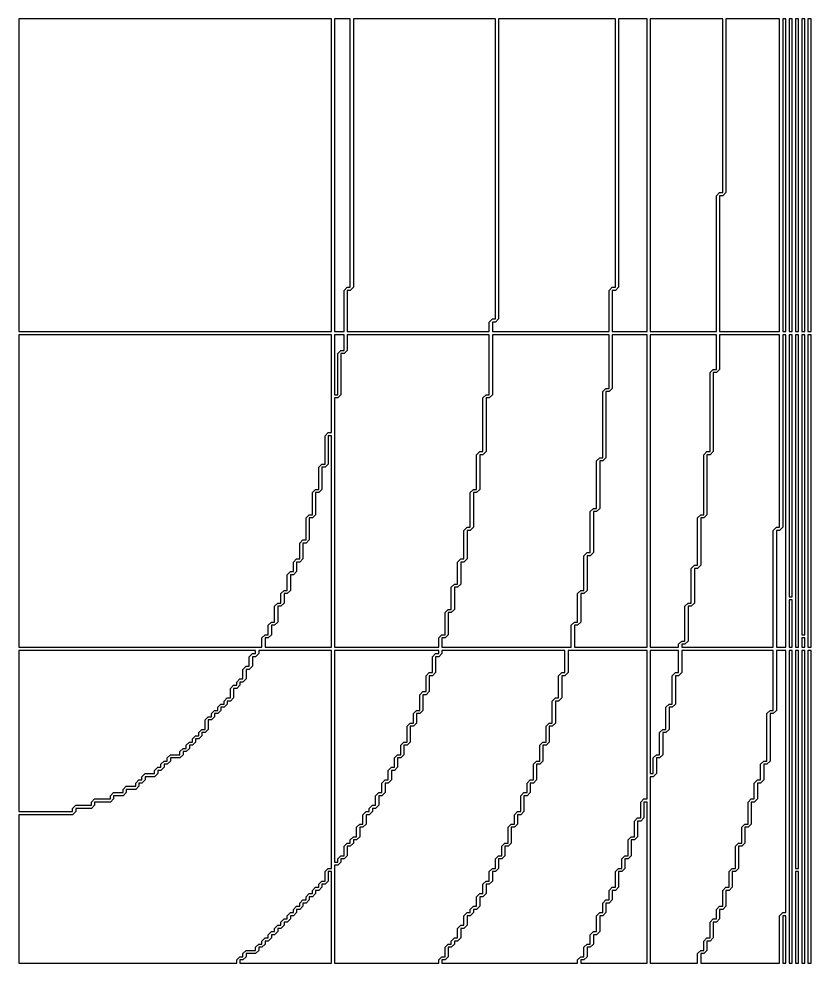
# Model space of a CAD drawing. Header units: metres. Extents: x -2.2 to 1, y -5.1 to 5.2.
# Drawn here: x -0.235 to 1.02, y -4.148 to -2.653 of the extents above; entities that cross this region are included whole.
import ezdxf

# ---------------------------------------------------------------- set-up
doc = ezdxf.new("R2010")
doc.units = ezdxf.units.M

msp = doc.modelspace()

# ---------------------------------------------------------------- linework, layer by layer
at = {"layer": '10', "color": 2}
for points in [[(1.0046, -3.648, 0), (1.0096, -3.648, 0), (1.0096, -3.633, 0), (1.0046, -3.633, 0), (1.0046, -3.648, 0)], [(1.0046, -4.148, 0), (1.0096, -4.148, 0), (1.0096, -3.653, 0), (1.0046, -3.653, 0), (1.0046, -4.148, 0)]]:
    msp.add_polyline3d(points, dxfattribs=at)
at = {"layer": '15', "color": 5}
for points in [[(1.0146, -3.148, 0), (1.0196, -3.148, 0), (1.0196, -2.653, 0), (1.0146, -2.653, 0), (1.0146, -3.148, 0)], [(1.0146, -3.648, 0), (1.0196, -3.648, 0), (1.0196, -3.153, 0), (1.0146, -3.153, 0), (1.0146, -3.648, 0)], [(1.0146, -4.148, 0), (1.0196, -4.148, 0), (1.0196, -3.653, 0), (1.0146, -3.653, 0), (1.0146, -4.148, 0)]]:
    msp.add_polyline3d(points, dxfattribs=at)
at = {"layer": '3', "color": 5}
for points in [[(-0.2354, -3.148, 0), (0.2596, -3.148, 0), (0.2596, -2.653, 0), (-0.2354, -2.653, 0), (-0.2354, -3.148, 0)], [(0.2646, -3.148, 0), (0.2796, -3.148, 0), (0.2796, -3.083, 0), (0.2846, -3.078, 0), (0.2896, -3.078, 0), (0.2896, -2.653, 0), (0.2646, -2.653, 0), (0.2646, -3.148, 0)], [(-0.2354, -3.648, 0), (0.1496, -3.648, 0), (0.1496, -3.633, 0), (0.1546, -3.628, 0), (0.1596, -3.628, 0), (0.1596, -3.613, 0), (0.1646, -3.608, 0), (0.1696, -3.608, 0), (0.1696, -3.583, 0), (0.1746, -3.578, 0), (0.1796, -3.578, 0), (0.1796, -3.563, 0), (0.1846, -3.558, 0), (0.1896, -3.558, 0), (0.1896, -3.533, 0), (0.1946, -3.528, 0), (0.1996, -3.528, 0), (0.1996, -3.513, 0), (0.2046, -3.508, 0), (0.2096, -3.508, 0), (0.2096, -3.483, 0), (0.2146, -3.478, 0), (0.2196, -3.478, 0), (0.2196, -3.443, 0), (0.2246, -3.438, 0), (0.2296, -3.438, 0), (0.2296, -3.403, 0), (0.2346, -3.398, 0), (0.2396, -3.398, 0), (0.2396, -3.363, 0), (0.2446, -3.358, 0), (0.2496, -3.358, 0), (0.2496, -3.313, 0), (0.2546, -3.308, 0), (0.2596, -3.308, 0), (0.2596, -3.153, 0), (-0.2354, -3.153, 0), (-0.2354, -3.648, 0)], [(0.2646, -3.248, 0), (0.2696, -3.248, 0), (0.2696, -3.183, 0), (0.2746, -3.178, 0), (0.2796, -3.178, 0), (0.2796, -3.153, 0), (0.2646, -3.153, 0), (0.2646, -3.248, 0)], [(-0.2354, -3.908, 0), (-0.1504, -3.908, 0), (-0.1504, -3.903, 0), (-0.1454, -3.898, 0), (-0.1204, -3.898, 0), (-0.1204, -3.893, 0), (-0.1154, -3.888, 0), (-0.0904, -3.888, 0), (-0.0904, -3.883, 0), (-0.0854, -3.878, 0), (-0.0704, -3.878, 0), (-0.0704, -3.873, 0), (-0.0654, -3.868, 0), (-0.0504, -3.868, 0), (-0.0504, -3.863, 0), (-0.0454, -3.858, 0), (-0.0404, -3.858, 0), (-0.0404, -3.853, 0), (-0.0354, -3.848, 0), (-0.0204, -3.848, 0), (-0.0204, -3.843, 0), (-0.0154, -3.838, 0), (-0.0104, -3.838, 0), (-0.0104, -3.833, 0), (-0.0054, -3.828, 0), (-0.0004, -3.828, 0), (-0.0004, -3.823, 0), (0.0046, -3.818, 0), (0.0196, -3.818, 0), (0.0196, -3.813, 0), (0.0246, -3.808, 0), (0.0296, -3.808, 0), (0.0296, -3.803, 0), (0.0346, -3.798, 0), (0.0396, -3.798, 0), (0.0396, -3.793, 0), (0.0446, -3.788, 0), (0.0496, -3.788, 0), (0.0496, -3.783, 0), (0.0546, -3.778, 0), (0.0596, -3.778, 0), (0.0596, -3.763, 0), (0.0646, -3.758, 0), (0.0696, -3.758, 0), (0.0696, -3.753, 0), (0.0746, -3.748, 0), (0.0796, -3.748, 0), (0.0796, -3.743, 0), (0.0846, -3.738, 0), (0.0896, -3.738, 0), (0.0896, -3.733, 0), (0.0946, -3.728, 0), (0.0996, -3.728, 0), (0.0996, -3.713, 0), (0.1046, -3.708, 0), (0.1096, -3.708, 0), (0.1096, -3.703, 0), (0.1146, -3.698, 0), (0.1196, -3.698, 0), (0.1196, -3.683, 0), (0.1246, -3.678, 0), (0.1296, -3.678, 0), (0.1296, -3.663, 0), (0.1346, -3.658, 0), (0.1396, -3.658, 0), (0.1396, -3.653, 0), (-0.2354, -3.653, 0), (-0.2354, -3.908, 0)]]:
    msp.add_polyline3d(points, dxfattribs=at)
at = {"layer": '4', "color": 2}
for points in [[(0.2846, -3.148, 0), (0.5096, -3.148, 0), (0.5096, -3.133, 0), (0.5146, -3.128, 0), (0.5196, -3.128, 0), (0.5196, -2.653, 0), (0.2946, -2.653, 0), (0.2946, -3.078, 0), (0.2896, -3.083, 0), (0.2846, -3.083, 0), (0.2846, -3.148, 0)], [(0.9946, -3.148, 0), (0.9996, -3.148, 0), (0.9996, -2.653, 0), (0.9946, -2.653, 0), (0.9946, -3.148, 0)], [(0.2646, -3.648, 0), (0.4296, -3.648, 0), (0.4296, -3.633, 0), (0.4346, -3.628, 0), (0.4396, -3.628, 0), (0.4396, -3.593, 0), (0.4446, -3.588, 0), (0.4496, -3.588, 0), (0.4496, -3.553, 0), (0.4546, -3.548, 0), (0.4596, -3.548, 0), (0.4596, -3.513, 0), (0.4646, -3.508, 0), (0.4696, -3.508, 0), (0.4696, -3.463, 0), (0.4746, -3.458, 0), (0.4796, -3.458, 0), (0.4796, -3.403, 0), (0.4846, -3.398, 0), (0.4896, -3.398, 0), (0.4896, -3.343, 0), (0.4946, -3.338, 0), (0.4996, -3.338, 0), (0.4996, -3.253, 0), (0.5046, -3.248, 0), (0.5096, -3.248, 0), (0.5096, -3.153, 0), (0.2846, -3.153, 0), (0.2846, -3.178, 0), (0.2796, -3.183, 0), (0.2746, -3.183, 0), (0.2746, -3.248, 0), (0.2696, -3.253, 0), (0.2646, -3.253, 0), (0.2646, -3.648, 0)], [(0.9946, -3.648, 0), (0.9996, -3.648, 0), (0.9996, -3.153, 0), (0.9946, -3.153, 0), (0.9946, -3.648, 0)], [(0.1546, -3.648, 0), (0.2596, -3.648, 0), (0.2596, -3.313, 0), (0.2546, -3.313, 0), (0.2546, -3.358, 0), (0.2496, -3.363, 0), (0.2446, -3.363, 0), (0.2446, -3.398, 0), (0.2396, -3.403, 0), (0.2346, -3.403, 0), (0.2346, -3.438, 0), (0.2296, -3.443, 0), (0.2246, -3.443, 0), (0.2246, -3.478, 0), (0.2196, -3.483, 0), (0.2146, -3.483, 0), (0.2146, -3.508, 0), (0.2096, -3.513, 0), (0.2046, -3.513, 0), (0.2046, -3.528, 0), (0.1996, -3.533, 0), (0.1946, -3.533, 0), (0.1946, -3.558, 0), (0.1896, -3.563, 0), (0.1846, -3.563, 0), (0.1846, -3.578, 0), (0.1796, -3.583, 0), (0.1746, -3.583, 0), (0.1746, -3.608, 0), (0.1696, -3.613, 0), (0.1646, -3.613, 0), (0.1646, -3.628, 0), (0.1596, -3.633, 0), (0.1546, -3.633, 0), (0.1546, -3.648, 0)], [(-0.2354, -4.148, 0), (0.1096, -4.148, 0), (0.1096, -4.143, 0), (0.1146, -4.138, 0), (0.1196, -4.138, 0), (0.1196, -4.133, 0), (0.1246, -4.128, 0), (0.1396, -4.128, 0), (0.1396, -4.123, 0), (0.1446, -4.118, 0), (0.1496, -4.118, 0), (0.1496, -4.113, 0), (0.1546, -4.108, 0), (0.1596, -4.108, 0), (0.1596, -4.103, 0), (0.1646, -4.098, 0), (0.1696, -4.098, 0), (0.1696, -4.093, 0), (0.1746, -4.088, 0), (0.1796, -4.088, 0), (0.1796, -4.083, 0), (0.1846, -4.078, 0), (0.1896, -4.078, 0), (0.1896, -4.073, 0), (0.1946, -4.068, 0), (0.1996, -4.068, 0), (0.1996, -4.063, 0), (0.2046, -4.058, 0), (0.2096, -4.058, 0), (0.2096, -4.053, 0), (0.2146, -4.048, 0), (0.2196, -4.048, 0), (0.2196, -4.043, 0), (0.2246, -4.038, 0), (0.2296, -4.038, 0), (0.2296, -4.033, 0), (0.2346, -4.028, 0), (0.2396, -4.028, 0), (0.2396, -4.023, 0), (0.2446, -4.018, 0), (0.2496, -4.018, 0), (0.2496, -4.003, 0), (0.2546, -3.998, 0), (0.2596, -3.998, 0), (0.2596, -3.653, 0), (0.1446, -3.653, 0), (0.1446, -3.658, 0), (0.1396, -3.663, 0), (0.1346, -3.663, 0), (0.1346, -3.678, 0), (0.1296, -3.683, 0), (0.1246, -3.683, 0), (0.1246, -3.698, 0), (0.1196, -3.703, 0), (0.1146, -3.703, 0), (0.1146, -3.708, 0), (0.1096, -3.713, 0), (0.1046, -3.713, 0), (0.1046, -3.728, 0), (0.0996, -3.733, 0), (0.0946, -3.733, 0), (0.0946, -3.738, 0), (0.0896, -3.743, 0), (0.0846, -3.743, 0), (0.0846, -3.748, 0), (0.0796, -3.753, 0), (0.0746, -3.753, 0), (0.0746, -3.758, 0), (0.0696, -3.763, 0), (0.0646, -3.763, 0), (0.0646, -3.778, 0), (0.0596, -3.783, 0), (0.0546, -3.783, 0), (0.0546, -3.788, 0), (0.0496, -3.793, 0), (0.0446, -3.793, 0), (0.0446, -3.798, 0), (0.0396, -3.803, 0), (0.0346, -3.803, 0), (0.0346, -3.808, 0), (0.0296, -3.813, 0), (0.0246, -3.813, 0), (0.0246, -3.818, 0), (0.0196, -3.823, 0), (0.0046, -3.823, 0), (0.0046, -3.828, 0), (-0.0004, -3.833, 0), (-0.0054, -3.833, 0), (-0.0054, -3.838, 0), (-0.0104, -3.843, 0), (-0.0154, -3.843, 0), (-0.0154, -3.848, 0), (-0.0204, -3.853, 0), (-0.0354, -3.853, 0), (-0.0354, -3.858, 0), (-0.0404, -3.863, 0), (-0.0454, -3.863, 0), (-0.0454, -3.868, 0), (-0.0504, -3.873, 0), (-0.0654, -3.873, 0), (-0.0654, -3.878, 0), (-0.0704, -3.883, 0), (-0.0854, -3.883, 0), (-0.0854, -3.888, 0), (-0.0904, -3.893, 0), (-0.1154, -3.893, 0), (-0.1154, -3.898, 0), (-0.1204, -3.903, 0), (-0.1454, -3.903, 0), (-0.1454, -3.908, 0), (-0.1504, -3.913, 0), (-0.2354, -3.913, 0), (-0.2354, -4.148, 0)], [(0.2646, -3.988, 0), (0.2696, -3.988, 0), (0.2696, -3.983, 0), (0.2746, -3.978, 0), (0.2796, -3.978, 0), (0.2796, -3.963, 0), (0.2846, -3.958, 0), (0.2896, -3.958, 0), (0.2896, -3.953, 0), (0.2946, -3.948, 0), (0.2996, -3.948, 0), (0.2996, -3.933, 0), (0.3046, -3.928, 0), (0.3096, -3.928, 0), (0.3096, -3.913, 0), (0.3146, -3.908, 0), (0.3196, -3.908, 0), (0.3196, -3.903, 0), (0.3246, -3.898, 0), (0.3296, -3.898, 0), (0.3296, -3.883, 0), (0.3346, -3.878, 0), (0.3396, -3.878, 0), (0.3396, -3.863, 0), (0.3446, -3.858, 0), (0.3496, -3.858, 0), (0.3496, -3.843, 0), (0.3546, -3.838, 0), (0.3596, -3.838, 0), (0.3596, -3.823, 0), (0.3646, -3.818, 0), (0.3696, -3.818, 0), (0.3696, -3.803, 0), (0.3746, -3.798, 0), (0.3796, -3.798, 0), (0.3796, -3.773, 0), (0.3846, -3.768, 0), (0.3896, -3.768, 0), (0.3896, -3.753, 0), (0.3946, -3.748, 0), (0.3996, -3.748, 0), (0.3996, -3.723, 0), (0.4046, -3.718, 0), (0.4096, -3.718, 0), (0.4096, -3.693, 0), (0.4146, -3.688, 0), (0.4196, -3.688, 0), (0.4196, -3.663, 0), (0.4246, -3.658, 0), (0.4296, -3.658, 0), (0.4296, -3.653, 0), (0.2646, -3.653, 0), (0.2646, -3.988, 0)], [(0.9946, -3.998, 0), (0.9996, -3.998, 0), (0.9996, -3.653, 0), (0.9946, -3.653, 0), (0.9946, -3.998, 0)]]:
    msp.add_polyline3d(points, dxfattribs=at)
at = {"layer": '5', "color": 6}
for points in [[(0.5146, -3.148, 0), (0.6996, -3.148, 0), (0.6996, -3.083, 0), (0.7046, -3.078, 0), (0.7096, -3.078, 0), (0.7096, -2.653, 0), (0.5246, -2.653, 0), (0.5246, -3.128, 0), (0.5196, -3.133, 0), (0.5146, -3.133, 0), (0.5146, -3.148, 0)], [(0.4346, -3.648, 0), (0.6396, -3.648, 0), (0.6396, -3.613, 0), (0.6446, -3.608, 0), (0.6496, -3.608, 0), (0.6496, -3.563, 0), (0.6546, -3.558, 0), (0.6596, -3.558, 0), (0.6596, -3.503, 0), (0.6646, -3.498, 0), (0.6696, -3.498, 0), (0.6696, -3.433, 0), (0.6746, -3.428, 0), (0.6796, -3.428, 0), (0.6796, -3.353, 0), (0.6846, -3.348, 0), (0.6896, -3.348, 0), (0.6896, -3.243, 0), (0.6946, -3.238, 0), (0.6996, -3.238, 0), (0.6996, -3.153, 0), (0.5146, -3.153, 0), (0.5146, -3.248, 0), (0.5096, -3.253, 0), (0.5046, -3.253, 0), (0.5046, -3.338, 0), (0.4996, -3.343, 0), (0.4946, -3.343, 0), (0.4946, -3.398, 0), (0.4896, -3.403, 0), (0.4846, -3.403, 0), (0.4846, -3.458, 0), (0.4796, -3.463, 0), (0.4746, -3.463, 0), (0.4746, -3.508, 0), (0.4696, -3.513, 0), (0.4646, -3.513, 0), (0.4646, -3.548, 0), (0.4596, -3.553, 0), (0.4546, -3.553, 0), (0.4546, -3.588, 0), (0.4496, -3.593, 0), (0.4446, -3.593, 0), (0.4446, -3.628, 0), (0.4396, -3.633, 0), (0.4346, -3.633, 0), (0.4346, -3.648, 0)], [(0.2646, -4.148, 0), (0.4296, -4.148, 0), (0.4296, -4.143, 0), (0.4346, -4.138, 0), (0.4396, -4.138, 0), (0.4396, -4.123, 0), (0.4446, -4.118, 0), (0.4496, -4.118, 0), (0.4496, -4.113, 0), (0.4546, -4.108, 0), (0.4596, -4.108, 0), (0.4596, -4.093, 0), (0.4646, -4.088, 0), (0.4696, -4.088, 0), (0.4696, -4.073, 0), (0.4746, -4.068, 0), (0.4796, -4.068, 0), (0.4796, -4.063, 0), (0.4846, -4.058, 0), (0.4896, -4.058, 0), (0.4896, -4.043, 0), (0.4946, -4.038, 0), (0.4996, -4.038, 0), (0.4996, -4.023, 0), (0.5046, -4.018, 0), (0.5096, -4.018, 0), (0.5096, -4.003, 0), (0.5146, -3.998, 0), (0.5196, -3.998, 0), (0.5196, -3.983, 0), (0.5246, -3.978, 0), (0.5296, -3.978, 0), (0.5296, -3.963, 0), (0.5346, -3.958, 0), (0.5396, -3.958, 0), (0.5396, -3.933, 0), (0.5446, -3.928, 0), (0.5496, -3.928, 0), (0.5496, -3.913, 0), (0.5546, -3.908, 0), (0.5596, -3.908, 0), (0.5596, -3.883, 0), (0.5646, -3.878, 0), (0.5696, -3.878, 0), (0.5696, -3.863, 0), (0.5746, -3.858, 0), (0.5796, -3.858, 0), (0.5796, -3.833, 0), (0.5846, -3.828, 0), (0.5896, -3.828, 0), (0.5896, -3.803, 0), (0.5946, -3.798, 0), (0.5996, -3.798, 0), (0.5996, -3.773, 0), (0.6046, -3.768, 0), (0.6096, -3.768, 0), (0.6096, -3.733, 0), (0.6146, -3.728, 0), (0.6196, -3.728, 0), (0.6196, -3.693, 0), (0.6246, -3.688, 0), (0.6296, -3.688, 0), (0.6296, -3.653, 0), (0.4346, -3.653, 0), (0.4346, -3.658, 0), (0.4296, -3.663, 0), (0.4246, -3.663, 0), (0.4246, -3.688, 0), (0.4196, -3.693, 0), (0.4146, -3.693, 0), (0.4146, -3.718, 0), (0.4096, -3.723, 0), (0.4046, -3.723, 0), (0.4046, -3.748, 0), (0.3996, -3.753, 0), (0.3946, -3.753, 0), (0.3946, -3.768, 0), (0.3896, -3.773, 0), (0.3846, -3.773, 0), (0.3846, -3.798, 0), (0.3796, -3.803, 0), (0.3746, -3.803, 0), (0.3746, -3.818, 0), (0.3696, -3.823, 0), (0.3646, -3.823, 0), (0.3646, -3.838, 0), (0.3596, -3.843, 0), (0.3546, -3.843, 0), (0.3546, -3.858, 0), (0.3496, -3.863, 0), (0.3446, -3.863, 0), (0.3446, -3.878, 0), (0.3396, -3.883, 0), (0.3346, -3.883, 0), (0.3346, -3.898, 0), (0.3296, -3.903, 0), (0.3246, -3.903, 0), (0.3246, -3.908, 0), (0.3196, -3.913, 0), (0.3146, -3.913, 0), (0.3146, -3.928, 0), (0.3096, -3.933, 0), (0.3046, -3.933, 0), (0.3046, -3.948, 0), (0.2996, -3.953, 0), (0.2946, -3.953, 0), (0.2946, -3.958, 0), (0.2896, -3.963, 0), (0.2846, -3.963, 0), (0.2846, -3.978, 0), (0.2796, -3.983, 0), (0.2746, -3.983, 0), (0.2746, -3.988, 0), (0.2696, -3.993, 0), (0.2646, -3.993, 0), (0.2646, -4.148, 0)], [(0.1146, -4.148, 0), (0.2596, -4.148, 0), (0.2596, -4.003, 0), (0.2546, -4.003, 0), (0.2546, -4.018, 0), (0.2496, -4.023, 0), (0.2446, -4.023, 0), (0.2446, -4.028, 0), (0.2396, -4.033, 0), (0.2346, -4.033, 0), (0.2346, -4.038, 0), (0.2296, -4.043, 0), (0.2246, -4.043, 0), (0.2246, -4.048, 0), (0.2196, -4.053, 0), (0.2146, -4.053, 0), (0.2146, -4.058, 0), (0.2096, -4.063, 0), (0.2046, -4.063, 0), (0.2046, -4.068, 0), (0.1996, -4.073, 0), (0.1946, -4.073, 0), (0.1946, -4.078, 0), (0.1896, -4.083, 0), (0.1846, -4.083, 0), (0.1846, -4.088, 0), (0.1796, -4.093, 0), (0.1746, -4.093, 0), (0.1746, -4.098, 0), (0.1696, -4.103, 0), (0.1646, -4.103, 0), (0.1646, -4.108, 0), (0.1596, -4.113, 0), (0.1546, -4.113, 0), (0.1546, -4.118, 0), (0.1496, -4.123, 0), (0.1446, -4.123, 0), (0.1446, -4.128, 0), (0.1396, -4.133, 0), (0.1246, -4.133, 0), (0.1246, -4.138, 0), (0.1196, -4.143, 0), (0.1146, -4.143, 0), (0.1146, -4.148, 0)], [(0.9946, -4.148, 0), (0.9996, -4.148, 0), (0.9996, -4.003, 0), (0.9946, -4.003, 0), (0.9946, -4.148, 0)]]:
    msp.add_polyline3d(points, dxfattribs=at)
at = {"layer": '6', "color": 4}
for points in [[(0.7046, -3.148, 0), (0.7596, -3.148, 0), (0.7596, -2.653, 0), (0.7146, -2.653, 0), (0.7146, -3.078, 0), (0.7096, -3.083, 0), (0.7046, -3.083, 0), (0.7046, -3.148, 0)], [(0.7646, -3.148, 0), (0.8696, -3.148, 0), (0.8696, -2.933, 0), (0.8746, -2.928, 0), (0.8796, -2.928, 0), (0.8796, -2.653, 0), (0.7646, -2.653, 0), (0.7646, -3.148, 0)], [(0.9846, -3.148, 0), (0.9896, -3.148, 0), (0.9896, -2.653, 0), (0.9846, -2.653, 0), (0.9846, -3.148, 0)], [(0.6446, -3.648, 0), (0.7596, -3.648, 0), (0.7596, -3.153, 0), (0.7046, -3.153, 0), (0.7046, -3.238, 0), (0.6996, -3.243, 0), (0.6946, -3.243, 0), (0.6946, -3.348, 0), (0.6896, -3.353, 0), (0.6846, -3.353, 0), (0.6846, -3.428, 0), (0.6796, -3.433, 0), (0.6746, -3.433, 0), (0.6746, -3.498, 0), (0.6696, -3.503, 0), (0.6646, -3.503, 0), (0.6646, -3.558, 0), (0.6596, -3.563, 0), (0.6546, -3.563, 0), (0.6546, -3.608, 0), (0.6496, -3.613, 0), (0.6446, -3.613, 0), (0.6446, -3.648, 0)], [(0.7646, -3.648, 0), (0.8096, -3.648, 0), (0.8096, -3.643, 0), (0.8146, -3.638, 0), (0.8196, -3.638, 0), (0.8196, -3.583, 0), (0.8246, -3.578, 0), (0.8296, -3.578, 0), (0.8296, -3.523, 0), (0.8346, -3.518, 0), (0.8396, -3.518, 0), (0.8396, -3.443, 0), (0.8446, -3.438, 0), (0.8496, -3.438, 0), (0.8496, -3.343, 0), (0.8546, -3.338, 0), (0.8596, -3.338, 0), (0.8596, -3.213, 0), (0.8646, -3.208, 0), (0.8696, -3.208, 0), (0.8696, -3.153, 0), (0.7646, -3.153, 0), (0.7646, -3.648, 0)], [(0.9846, -3.568, 0), (0.9896, -3.568, 0), (0.9896, -3.153, 0), (0.9846, -3.153, 0), (0.9846, -3.568, 0)], [(0.4346, -4.148, 0), (0.6496, -4.148, 0), (0.6496, -4.143, 0), (0.6546, -4.138, 0), (0.6596, -4.138, 0), (0.6596, -4.123, 0), (0.6646, -4.118, 0), (0.6696, -4.118, 0), (0.6696, -4.103, 0), (0.6746, -4.098, 0), (0.6796, -4.098, 0), (0.6796, -4.073, 0), (0.6846, -4.068, 0), (0.6896, -4.068, 0), (0.6896, -4.053, 0), (0.6946, -4.048, 0), (0.6996, -4.048, 0), (0.6996, -4.033, 0), (0.7046, -4.028, 0), (0.7096, -4.028, 0), (0.7096, -4.003, 0), (0.7146, -3.998, 0), (0.7196, -3.998, 0), (0.7196, -3.983, 0), (0.7246, -3.978, 0), (0.7296, -3.978, 0), (0.7296, -3.953, 0), (0.7346, -3.948, 0), (0.7396, -3.948, 0), (0.7396, -3.923, 0), (0.7446, -3.918, 0), (0.7496, -3.918, 0), (0.7496, -3.893, 0), (0.7546, -3.888, 0), (0.7596, -3.888, 0), (0.7596, -3.653, 0), (0.6346, -3.653, 0), (0.6346, -3.688, 0), (0.6296, -3.693, 0), (0.6246, -3.693, 0), (0.6246, -3.728, 0), (0.6196, -3.733, 0), (0.6146, -3.733, 0), (0.6146, -3.768, 0), (0.6096, -3.773, 0), (0.6046, -3.773, 0), (0.6046, -3.798, 0), (0.5996, -3.803, 0), (0.5946, -3.803, 0), (0.5946, -3.828, 0), (0.5896, -3.833, 0), (0.5846, -3.833, 0), (0.5846, -3.858, 0), (0.5796, -3.863, 0), (0.5746, -3.863, 0), (0.5746, -3.878, 0), (0.5696, -3.883, 0), (0.5646, -3.883, 0), (0.5646, -3.908, 0), (0.5596, -3.913, 0), (0.5546, -3.913, 0), (0.5546, -3.928, 0), (0.5496, -3.933, 0), (0.5446, -3.933, 0), (0.5446, -3.958, 0), (0.5396, -3.963, 0), (0.5346, -3.963, 0), (0.5346, -3.978, 0), (0.5296, -3.983, 0), (0.5246, -3.983, 0), (0.5246, -3.998, 0), (0.5196, -4.003, 0), (0.5146, -4.003, 0), (0.5146, -4.018, 0), (0.5096, -4.023, 0), (0.5046, -4.023, 0), (0.5046, -4.038, 0), (0.4996, -4.043, 0), (0.4946, -4.043, 0), (0.4946, -4.058, 0), (0.4896, -4.063, 0), (0.4846, -4.063, 0), (0.4846, -4.068, 0), (0.4796, -4.073, 0), (0.4746, -4.073, 0), (0.4746, -4.088, 0), (0.4696, -4.093, 0), (0.4646, -4.093, 0), (0.4646, -4.108, 0), (0.4596, -4.113, 0), (0.4546, -4.113, 0), (0.4546, -4.118, 0), (0.4496, -4.123, 0), (0.4446, -4.123, 0), (0.4446, -4.138, 0), (0.4396, -4.143, 0), (0.4346, -4.143, 0), (0.4346, -4.148, 0)], [(0.7646, -3.848, 0), (0.7696, -3.848, 0), (0.7696, -3.823, 0), (0.7746, -3.818, 0), (0.7796, -3.818, 0), (0.7796, -3.783, 0), (0.7846, -3.778, 0), (0.7896, -3.778, 0), (0.7896, -3.743, 0), (0.7946, -3.738, 0), (0.7996, -3.738, 0), (0.7996, -3.693, 0), (0.8046, -3.688, 0), (0.8096, -3.688, 0), (0.8096, -3.653, 0), (0.7646, -3.653, 0), (0.7646, -3.848, 0)]]:
    msp.add_polyline3d(points, dxfattribs=at)
at = {"layer": '7', "color": 1}
for points in [[(0.8746, -3.148, 0), (0.9696, -3.148, 0), (0.9696, -2.653, 0), (0.8846, -2.653, 0), (0.8846, -2.928, 0), (0.8796, -2.933, 0), (0.8746, -2.933, 0), (0.8746, -3.148, 0)], [(0.8146, -3.648, 0), (0.9596, -3.648, 0), (0.9596, -3.463, 0), (0.9646, -3.458, 0), (0.9696, -3.458, 0), (0.9696, -3.153, 0), (0.8746, -3.153, 0), (0.8746, -3.208, 0), (0.8696, -3.213, 0), (0.8646, -3.213, 0), (0.8646, -3.338, 0), (0.8596, -3.343, 0), (0.8546, -3.343, 0), (0.8546, -3.438, 0), (0.8496, -3.443, 0), (0.8446, -3.443, 0), (0.8446, -3.518, 0), (0.8396, -3.523, 0), (0.8346, -3.523, 0), (0.8346, -3.578, 0), (0.8296, -3.583, 0), (0.8246, -3.583, 0), (0.8246, -3.638, 0), (0.8196, -3.643, 0), (0.8146, -3.643, 0), (0.8146, -3.648, 0)], [(0.9846, -3.648, 0), (0.9896, -3.648, 0), (0.9896, -3.573, 0), (0.9846, -3.573, 0), (0.9846, -3.648, 0)], [(0.7646, -4.148, 0), (0.8396, -4.148, 0), (0.8396, -4.133, 0), (0.8446, -4.128, 0), (0.8496, -4.128, 0), (0.8496, -4.113, 0), (0.8546, -4.108, 0), (0.8596, -4.108, 0), (0.8596, -4.083, 0), (0.8646, -4.078, 0), (0.8696, -4.078, 0), (0.8696, -4.063, 0), (0.8746, -4.058, 0), (0.8796, -4.058, 0), (0.8796, -4.033, 0), (0.8846, -4.028, 0), (0.8896, -4.028, 0), (0.8896, -4.003, 0), (0.8946, -3.998, 0), (0.8996, -3.998, 0), (0.8996, -3.963, 0), (0.9046, -3.958, 0), (0.9096, -3.958, 0), (0.9096, -3.933, 0), (0.9146, -3.928, 0), (0.9196, -3.928, 0), (0.9196, -3.893, 0), (0.9246, -3.888, 0), (0.9296, -3.888, 0), (0.9296, -3.863, 0), (0.9346, -3.858, 0), (0.9396, -3.858, 0), (0.9396, -3.833, 0), (0.9446, -3.828, 0), (0.9496, -3.828, 0), (0.9496, -3.753, 0), (0.9546, -3.748, 0), (0.9596, -3.748, 0), (0.9596, -3.653, 0), (0.8146, -3.653, 0), (0.8146, -3.688, 0), (0.8096, -3.693, 0), (0.8046, -3.693, 0), (0.8046, -3.738, 0), (0.7996, -3.743, 0), (0.7946, -3.743, 0), (0.7946, -3.778, 0), (0.7896, -3.783, 0), (0.7846, -3.783, 0), (0.7846, -3.818, 0), (0.7796, -3.823, 0), (0.7746, -3.823, 0), (0.7746, -3.848, 0), (0.7696, -3.853, 0), (0.7646, -3.853, 0), (0.7646, -4.148, 0)], [(0.9846, -4.148, 0), (0.9896, -4.148, 0), (0.9896, -3.653, 0), (0.9846, -3.653, 0), (0.9846, -4.148, 0)], [(0.6546, -4.148, 0), (0.7596, -4.148, 0), (0.7596, -3.893, 0), (0.7546, -3.893, 0), (0.7546, -3.918, 0), (0.7496, -3.923, 0), (0.7446, -3.923, 0), (0.7446, -3.948, 0), (0.7396, -3.953, 0), (0.7346, -3.953, 0), (0.7346, -3.978, 0), (0.7296, -3.983, 0), (0.7246, -3.983, 0), (0.7246, -3.998, 0), (0.7196, -4.003, 0), (0.7146, -4.003, 0), (0.7146, -4.028, 0), (0.7096, -4.033, 0), (0.7046, -4.033, 0), (0.7046, -4.048, 0), (0.6996, -4.053, 0), (0.6946, -4.053, 0), (0.6946, -4.068, 0), (0.6896, -4.073, 0), (0.6846, -4.073, 0), (0.6846, -4.098, 0), (0.6796, -4.103, 0), (0.6746, -4.103, 0), (0.6746, -4.118, 0), (0.6696, -4.123, 0), (0.6646, -4.123, 0), (0.6646, -4.138, 0), (0.6596, -4.143, 0), (0.6546, -4.143, 0), (0.6546, -4.148, 0)]]:
    msp.add_polyline3d(points, dxfattribs=at)
at = {"layer": '8', "color": 3}
for points in [[(0.9746, -3.148, 0), (0.9796, -3.148, 0), (0.9796, -2.653, 0), (0.9746, -2.653, 0), (0.9746, -3.148, 0)], [(0.9646, -3.648, 0), (0.9796, -3.648, 0), (0.9796, -3.153, 0), (0.9746, -3.153, 0), (0.9746, -3.458, 0), (0.9696, -3.463, 0), (0.9646, -3.463, 0), (0.9646, -3.648, 0)], [(0.8446, -4.148, 0), (0.9696, -4.148, 0), (0.9696, -4.073, 0), (0.9746, -4.068, 0), (0.9796, -4.068, 0), (0.9796, -3.653, 0), (0.9646, -3.653, 0), (0.9646, -3.748, 0), (0.9596, -3.753, 0), (0.9546, -3.753, 0), (0.9546, -3.828, 0), (0.9496, -3.833, 0), (0.9446, -3.833, 0), (0.9446, -3.858, 0), (0.9396, -3.863, 0), (0.9346, -3.863, 0), (0.9346, -3.888, 0), (0.9296, -3.893, 0), (0.9246, -3.893, 0), (0.9246, -3.928, 0), (0.9196, -3.933, 0), (0.9146, -3.933, 0), (0.9146, -3.958, 0), (0.9096, -3.963, 0), (0.9046, -3.963, 0), (0.9046, -3.998, 0), (0.8996, -4.003, 0), (0.8946, -4.003, 0), (0.8946, -4.028, 0), (0.8896, -4.033, 0), (0.8846, -4.033, 0), (0.8846, -4.058, 0), (0.8796, -4.063, 0), (0.8746, -4.063, 0), (0.8746, -4.078, 0), (0.8696, -4.083, 0), (0.8646, -4.083, 0), (0.8646, -4.108, 0), (0.8596, -4.113, 0), (0.8546, -4.113, 0), (0.8546, -4.128, 0), (0.8496, -4.133, 0), (0.8446, -4.133, 0), (0.8446, -4.148, 0)]]:
    msp.add_polyline3d(points, dxfattribs=at)
at = {"layer": '9', "color": 5}
for points in [[(1.0046, -3.148, 0), (1.0096, -3.148, 0), (1.0096, -2.653, 0), (1.0046, -2.653, 0), (1.0046, -3.148, 0)], [(1.0046, -3.628, 0), (1.0096, -3.628, 0), (1.0096, -3.153, 0), (1.0046, -3.153, 0), (1.0046, -3.628, 0)], [(0.9746, -4.148, 0), (0.9796, -4.148, 0), (0.9796, -4.073, 0), (0.9746, -4.073, 0), (0.9746, -4.148, 0)]]:
    msp.add_polyline3d(points, dxfattribs=at)

doc.saveas('drawing.dxf')
